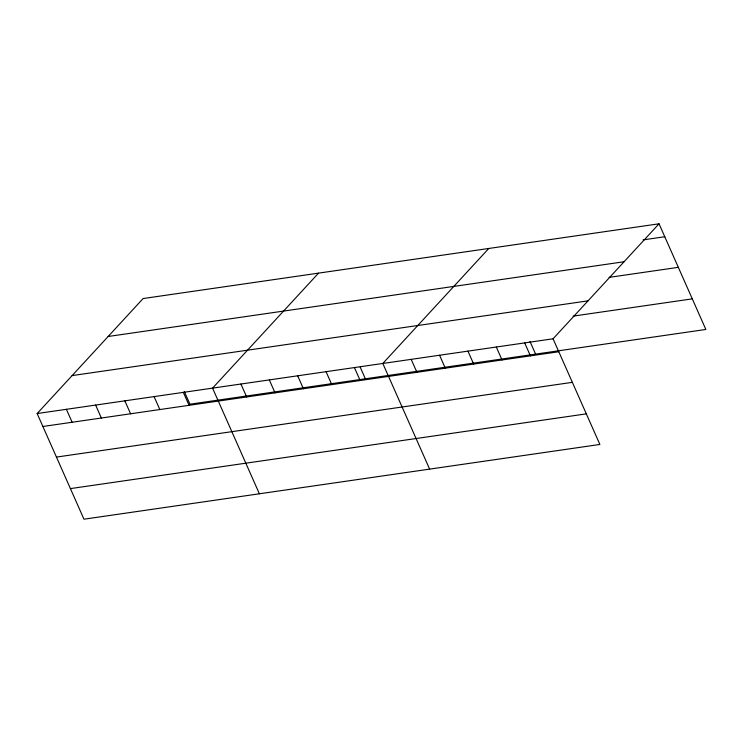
<?xml version="1.0" encoding="UTF-8"?>
<svg xmlns="http://www.w3.org/2000/svg" width="743" height="743" viewBox="0 0 743 743"><rect width="100%" height="100%" fill="white"/><g stroke="black" fill="none" stroke-linecap="round" stroke-linejoin="round"><path stroke-width="1.11" d="M659.032 223.801L553.061 338.799L599.88 444.453L83.968 519.199L37.15 413.545L143.12 298.547L659.032 223.801L705.85 329.455L189.939 404.201L184.329 391.542M318.533 273.136L212.563 388.134L259.381 493.789M488.783 248.468L382.812 363.466L429.63 469.121M643.206 239.878L664.771 236.748M108.153 336.495L624.055 261.75M609.093 277.371L678.322 267.341M72.117 375.596L588.029 300.85M573.122 316.128L692.29 298.862M37.15 413.545L553.061 338.799M42.89 426.491L558.801 351.745M56.449 457.084L572.351 382.339M70.409 488.606L586.32 413.86M529.991 341.464L535.601 354.123M524.679 342.904L530.418 355.86M496.305 347.018L502.045 359.965M467.932 351.133L473.672 364.079M439.559 355.238L445.298 368.194M411.185 359.352L416.925 372.299M360.206 367.181L365.352 378.791M354.43 367.571L360.169 380.527M326.056 371.686L331.796 384.633M297.683 375.8L303.423 388.747M269.31 379.905L275.049 392.861M240.936 384.02L246.676 396.966M183.326 392.369L189.066 405.316M154.089 396.604L159.829 409.551M124.852 400.839L130.592 413.786M95.624 405.074L101.354 418.021M66.387 409.309L72.127 422.256"/></g></svg>
